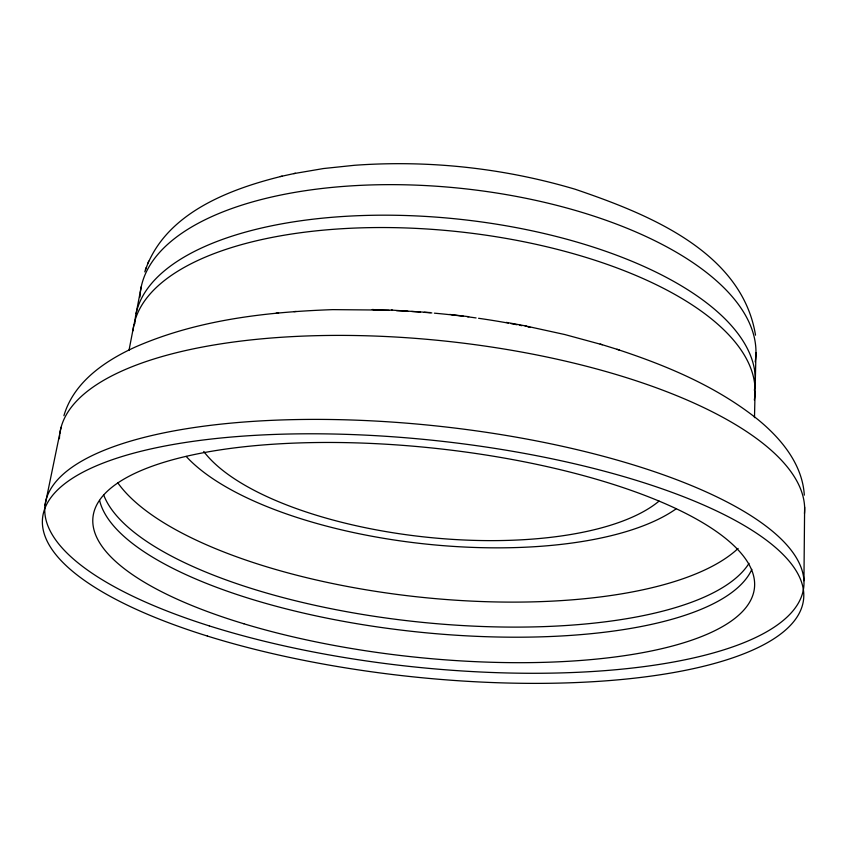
<?xml version="1.0" encoding="UTF-8"?>
<svg xmlns="http://www.w3.org/2000/svg" width="847" height="847" viewBox="0 0 847 847"><rect width="100%" height="100%" fill="white"/><g stroke="black" fill="none" stroke-linecap="round" stroke-linejoin="round"><path stroke-width="1.27" d="M803.941 580.777L804.629 507.057M754.486 417.645L755.09 391.272M755.333 380.165L755.969 352.68M128.977 350.489L133.974 324.57M136.071 313.655L141.269 286.657M45.039 505.214L61.09 427.28M144.773 271.866C163.736 213.984 228.118 189.442 282.178 176.155M63.917 415.686C73.721 382.008 105.166 360.706 135.52 346.942C197.446 319.87 265.863 312.014 332.797 309.631L392.5 310.15M145.44 269.632L146.213 267.62M147.897 263.173L148.67 261.162M293.771 173.624L323.522 168.532L354.597 165.281C428.286 159.945 502.949 167.96 573.811 188.849L575.081 189.22C645.933 213.359 741.728 250.744 755.524 335.168M280.368 176.557L295.465 173.254M276.133 313.168L278.599 312.956M293.951 311.622L296.175 311.431M372.246 309.504L373.696 309.557M391.409 310.097L430.541 312.585M449.63 314.428L468.677 316.683M524.844 325.788L564.801 334.544L602.302 344.74M506.358 322.379L526.283 326.042M616.987 349.292C667.15 365.745 717.017 386.656 758.478 419.996C781.336 438.862 802.427 464.315 804.311 495.135M600.163 344.073L619.358 350.023M140.253 293.136A309.42 138.04 6.1 0 1 465.871 188.881A309.42 138.04 6.1 0 1 755.206 361.796M139.977 297.032A309.42 138.04 6.1 0 1 140.136 294.438M134.832 323.755A311.707 134.218 6.1 0 1 459.688 219.267A311.707 134.218 6.1 0 1 754.359 390.276M133 330.796A312.628 132.651 6.1 0 1 461.297 232.014A312.628 132.651 6.1 0 1 754.328 400.028M59.428 438.693A374.48 134.144 6.1 0 1 59.671 434.871M59.83 433.611A374.48 134.144 6.1 0 1 446.729 341.246A374.48 134.144 6.1 0 1 804.481 513.504M751.861 569.353A330.055 109.761 6.1 0 1 416.396 631.83A330.055 109.761 6.1 0 1 99.597 500.408M749.013 563.35A329.038 111.666 6.1 0 1 417.455 621.857A329.038 111.666 6.1 0 1 103.768 495.156M738.118 548.433A326.519 116.325 6.1 0 1 419.816 597.114A326.519 116.325 6.1 0 1 117.722 482.716M659.061 501.096A243.513 92.524 6.1 0 1 424.019 536.913A243.513 92.524 6.1 0 1 203.735 451.451M675.938 508.973A268.425 102.212 6.1 0 1 424.347 543.89A268.425 102.212 6.1 0 1 186.181 456.417M374.067 310.044A318.768 121.957 6.1 0 1 388.985 310.394M396.502 310.68A318.768 121.957 6.1 0 1 407.82 311.241M411.6 311.463A318.768 121.957 6.1 0 1 420.451 312.045M424.241 312.331A318.768 121.957 6.1 0 1 431.843 312.945M434.373 313.168A318.768 121.957 6.1 0 1 449.577 314.661M450.837 314.798A318.768 121.957 6.1 0 1 463.478 316.27M467.269 316.746A318.768 121.957 6.1 0 1 476.078 317.932M478.587 318.292A318.768 121.957 6.1 0 1 508.444 323.131M510.9 323.586A318.768 121.957 6.1 0 1 517.019 324.74M519.455 325.216A318.768 121.957 6.1 0 1 521.89 325.693M527.946 326.931A318.768 121.957 6.1 0 1 530.36 327.429M207.346 636.044A382.696 118.665 6.1 0 0 802.617 604.589A382.696 118.665 6.1 0 0 259.224 435.114A382.696 118.665 6.1 0 0 207.346 636.044M243.862 623.773A332.627 104.88 6.1 0 0 754.211 589.713A332.627 104.88 6.1 0 0 273.041 444.23A332.627 104.88 6.1 0 0 243.862 623.773M209.251 625.88A381.563 120.983 6.1 0 0 802.818 592.254A381.563 120.983 6.1 0 0 261.045 420.885A381.563 120.983 6.1 0 0 209.251 625.88"/></g></svg>
